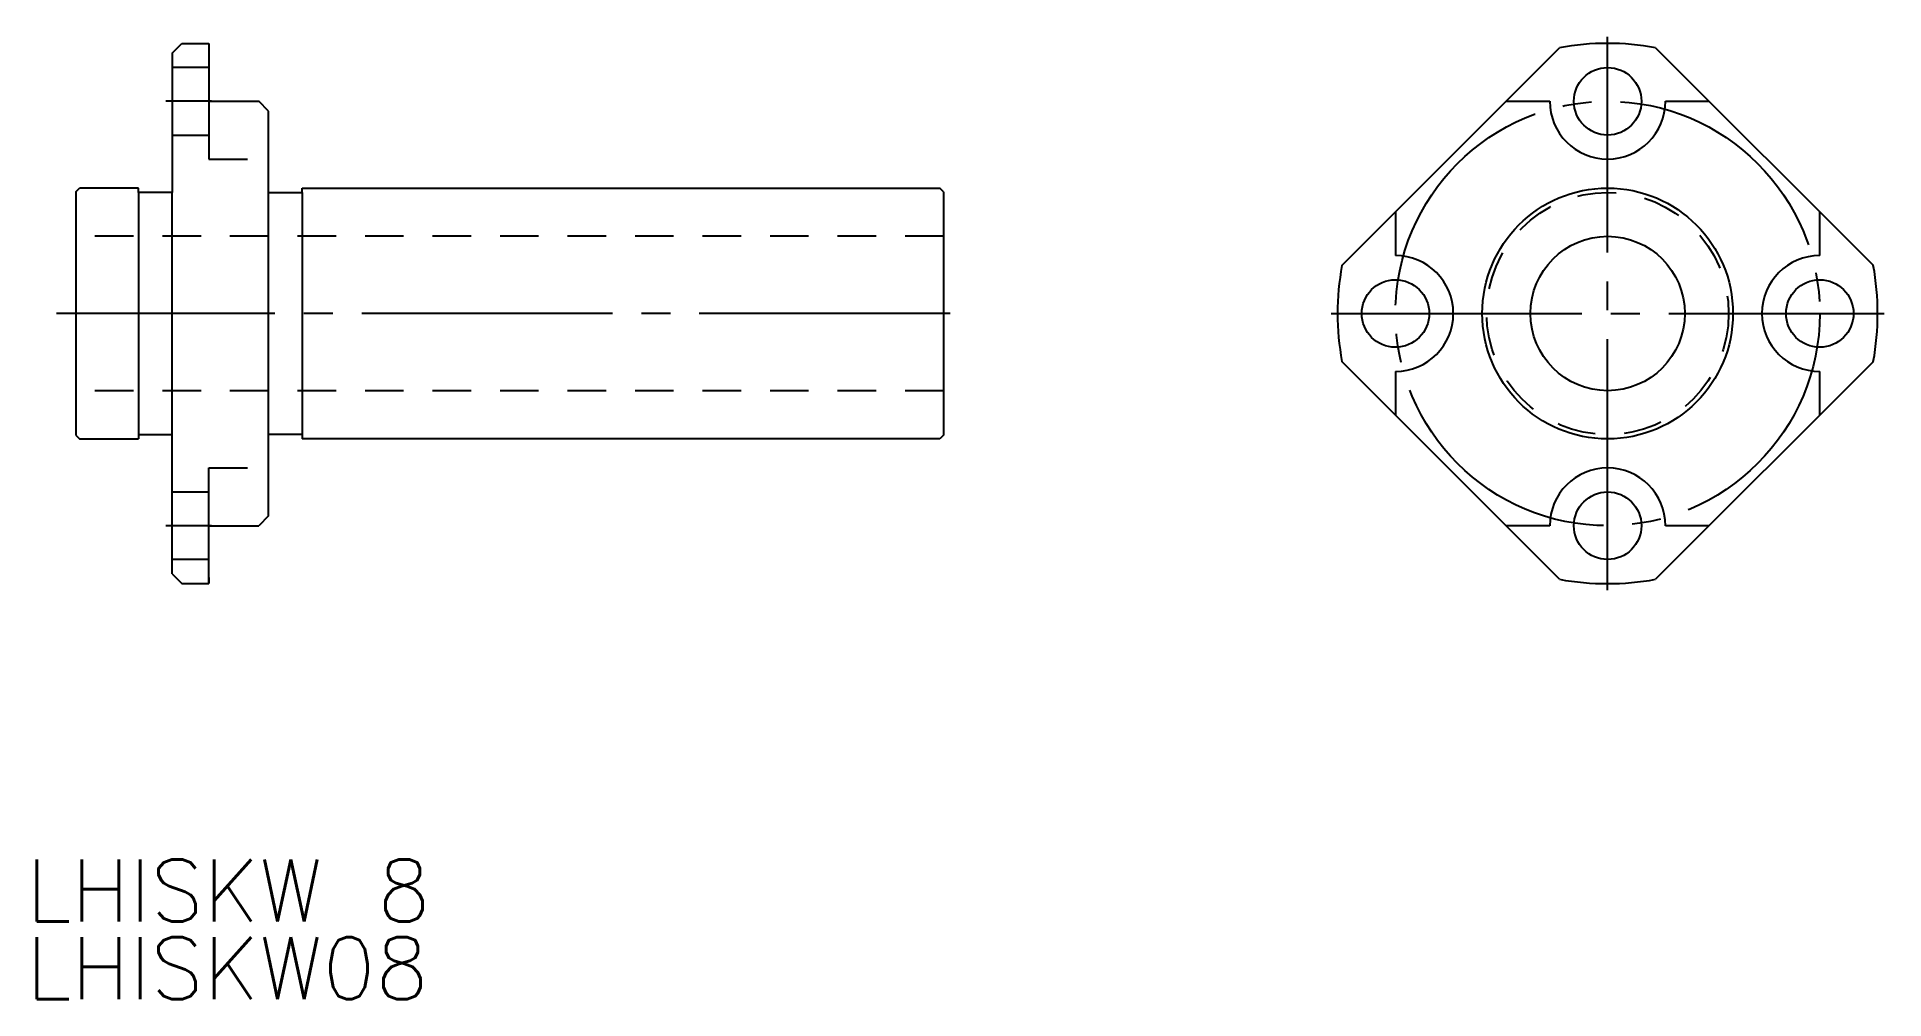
# Model space of a CAD drawing. Extents: x 176.6 to 272.3, y 435.7 to 485.5.
import ezdxf

# ---------------------------------------------------------------- set-up
doc = ezdxf.new("R2010")
doc.units = 0
doc.linetypes.add('CENTER', pattern=[17.5, 13, -1.5, 1.5, -1.5])
doc.linetypes.add('DASHED', pattern=[3.5, 2, -1.5])
doc.layers.get('0').update_dxf_attribs({"linetype": 'CONTINUOUS'})
doc.layers.add('CENTER', color=1, linetype='CENTER')
doc.styles.get("Standard").update_dxf_attribs({"font": 'txt.shx', "bigfont": '@extfont2.shx'})

msp = doc.modelspace()

# ---------------------------------------------------------------- linework, layer by layer
at = {"color": 7, "linetype": 'CONTINUOUS'}
for p, q in [((183.569, 484.684), (184.069, 485.184)), ((183.569, 484.684), (183.569, 477.459)), ((184.069, 485.184), (185.469, 485.184)), ((185.469, 485.184), (185.469, 482.184)), ((244.219, 473.67), (255.51, 484.962)), ((260.482, 484.962), (271.774, 473.67)), ((185.469, 482.184), (188.069, 482.184)), ((188.569, 481.672), (188.069, 482.184)), ((252.733, 482.184), (254.996, 482.184)), ((260.996, 482.184), (263.26, 482.184)), ((188.569, 460.697), (188.569, 481.672)), ((178.569, 477.484), (178.769, 477.684)), ((178.569, 477.484), (178.569, 464.884)), ((181.819, 477.684), (178.769, 477.684)), ((181.819, 477.459), (181.819, 477.684)), ((181.819, 477.459), (181.819, 464.684)), ((183.569, 477.459), (181.819, 477.459)), ((183.569, 457.684), (183.569, 477.459)), ((188.569, 477.459), (190.319, 477.459)), ((190.319, 477.684), (223.369, 477.684)), ((190.319, 477.459), (190.319, 477.684)), ((190.319, 477.459), (190.319, 464.684)), ((223.569, 477.484), (223.369, 477.684)), ((223.569, 477.484), (223.569, 464.884)), ((246.996, 476.448), (246.996, 474.184)), ((268.996, 474.184), (268.996, 476.448)), ((255.51, 457.407), (244.219, 468.698)), ((271.774, 468.698), (260.482, 457.407)), ((246.996, 468.184), (246.996, 465.921)), ((268.996, 465.921), (268.996, 468.184)), ((178.569, 464.884), (178.769, 464.684)), ((178.769, 464.684), (181.819, 464.684)), ((181.819, 464.909), (183.569, 464.909)), ((190.319, 464.909), (188.569, 464.909)), ((223.369, 464.684), (190.319, 464.684)), ((223.569, 464.884), (223.369, 464.684)), ((188.569, 460.697), (188.069, 460.184)), ((185.469, 460.184), (188.069, 460.184)), ((185.469, 457.184), (185.469, 460.184)), ((254.996, 460.184), (252.733, 460.184)), ((263.26, 460.184), (260.996, 460.184)), ((183.569, 457.684), (184.069, 457.184)), ((184.069, 457.184), (185.469, 457.184)), ((185.469, 457.51), (185.469, 457.184))]:
    msp.add_line(p, q, dxfattribs=at)
at = {"color": 3, "linetype": 'DASHED'}
for p, q in [((185.469, 483.934), (183.569, 483.934)), ((185.469, 482.184), (185.469, 480.434)), ((183.569, 480.434), (185.469, 480.434)), ((185.469, 480.434), (185.469, 479.184)), ((185.469, 479.184), (188.569, 479.184)), ((223.569, 475.184), (178.569, 475.184)), ((223.569, 467.184), (178.569, 467.184)), ((185.469, 461.934), (185.469, 463.184)), ((185.469, 463.184), (188.569, 463.184)), ((183.569, 461.934), (185.469, 461.934)), ((185.469, 460.184), (185.469, 461.934)), ((185.469, 458.434), (183.569, 458.434))]:
    msp.add_line(p, q, dxfattribs=at)
at = {"color": 7, "linetype": 'CONTINUOUS'}
for centre, radius in [((257.996, 482.184), 1.75), ((257.996, 471.184), 6.5), ((257.996, 471.184), 4), ((246.996, 471.184), 1.75), ((268.996, 471.184), 1.75), ((257.996, 460.184), 1.75)]:
    msp.add_circle(centre, radius, dxfattribs=at)
at = {"color": 3, "linetype": 'DASHED'}
msp.add_circle((257.996, 471.184), 6.275, dxfattribs=at)
at = {"color": 7, "linetype": 'CONTINUOUS'}
for centre, radius, start, end in [((257.996, 471.184), 14, 79.77194, 100.22806), ((257.996, 482.184), 3, 180, 0), ((246.996, 471.184), 3, 270, 90), ((268.996, 471.184), 3, 90, 270), ((257.996, 471.184), 14, 169.77194, 190.22806), ((257.996, 471.184), 14, 349.77194, 10.22806), ((257.996, 460.184), 3, 0, 180), ((257.996, 471.184), 14, 259.77194, 280.22806)]:
    msp.add_arc(centre, radius, start, end, dxfattribs=at)
at = {"layer": 'CENTER', "color": 1, "linetype": 'CENTER'}
for p, q in [((257.996, 456.851), (257.996, 485.518)), ((185.608, 482.184), (183.235, 482.184)), ((223.902, 471.184), (177.569, 471.184)), ((243.663, 471.184), (272.33, 471.184)), ((185.608, 460.184), (183.235, 460.184))]:
    msp.add_line(p, q, dxfattribs=at)
msp.add_circle((257.996, 471.184), 11, dxfattribs=at)

# ---------------------------------------------------------------- texts
at = {"color": 7, "linetype": 'CONTINUOUS'}
for s, p in [('LHISKW 8', (176.011, 439.678)), ('LHISKW08', (176.011, 435.653))]:
    msp.add_text(s, height=3.2, dxfattribs=at).set_placement(p)

doc.saveas('drawing.dxf')
